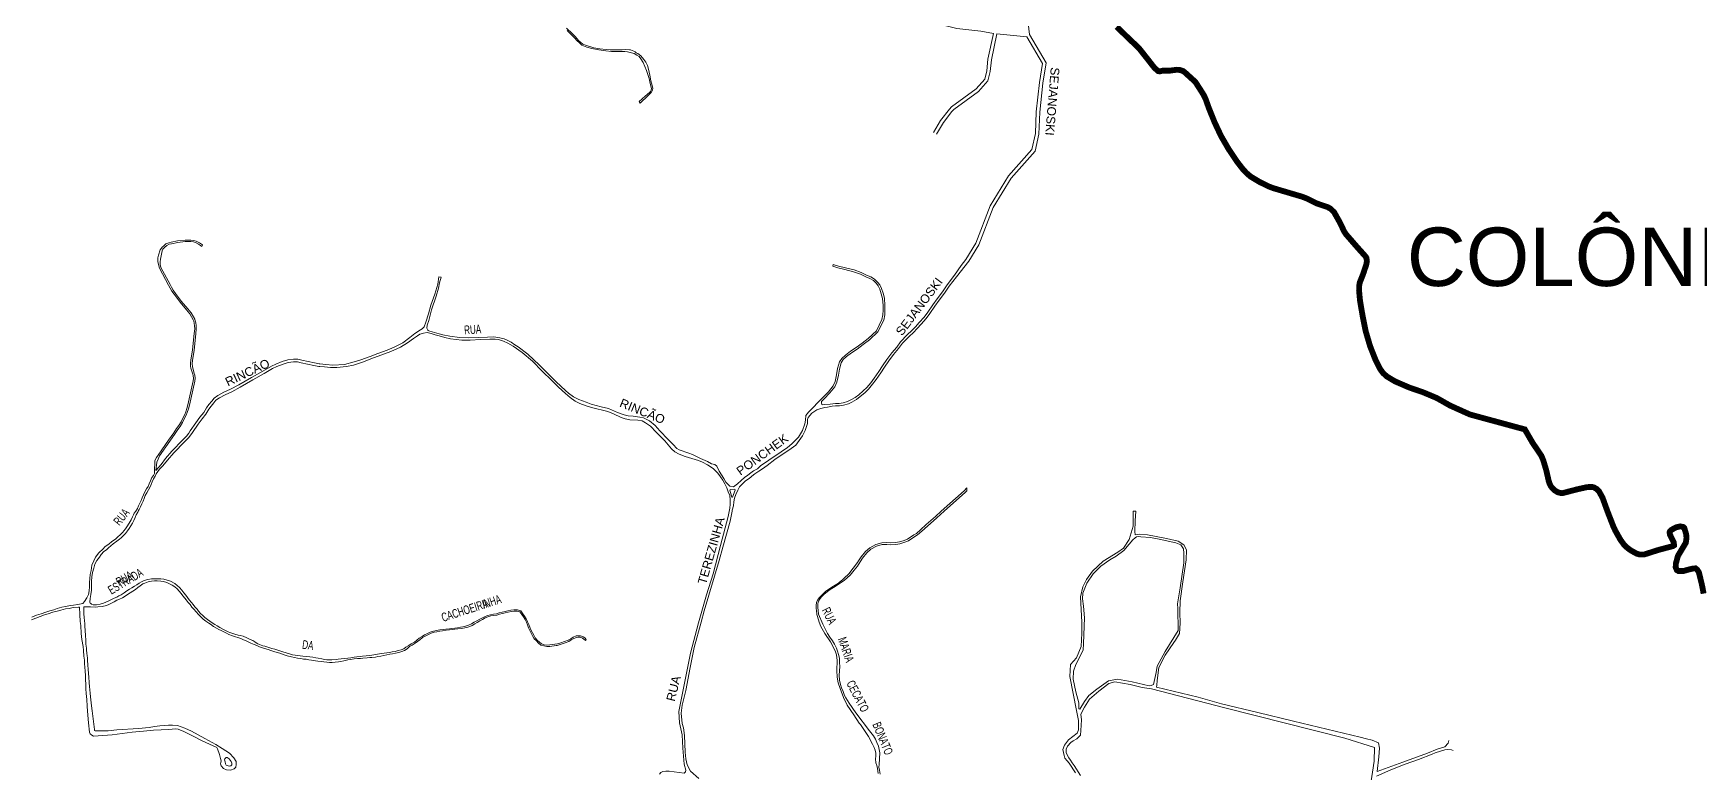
# Model space of a CAD drawing. Header units: millimetres. Extents: x 617885 to 663705, y 7172943 to 7234736.
# Drawn here: x 651403 to 654254, y 7185353 to 7186617 of the extents above; entities that cross this region are included whole.
import ezdxf

# ---------------------------------------------------------------- set-up
doc = ezdxf.new("R2010")
doc.units = ezdxf.units.MM
doc.layers.add('BAIRROS', color=12, linetype='Continuous')
doc.layers.add('TOP_VIAS 10.000', color=7, linetype='Continuous', lineweight=9)
doc.layers.add('VIAS', color=7, linetype='Continuous', lineweight=5)
doc.styles.add('LDUP', font='LDUP.SHX')
doc.styles.get("Standard").update_dxf_attribs({"font": 'arial.ttf'})

msp = doc.modelspace()

# ---------------------------------------------------------------- linework, layer by layer
at = {"layer": 'BAIRROS', "lineweight": 40, "ltscale": 0.3, "const_width": 10}
for points in [[(654260.3, 7185659.2), (654258.3, 7185670.2), (654256.5, 7185678.4), (654252.2, 7185695.8), (654249, 7185700.5), (654246.5, 7185702.3), (654242.8, 7185702.1), (654237, 7185700.9), (654225.5, 7185697.7), (654217, 7185697.9), (654214.7, 7185699.2), (654212.6, 7185704), (654212.9, 7185710.6), (654216.4, 7185723.6), (654229.9, 7185746.1), (654231.1, 7185754.4), (654230.6, 7185760.4), (654227.4, 7185771.2), (654225.8, 7185773), (654220.4, 7185774.1), (654213.5, 7185772.6), (654205.3, 7185768.2), (654202.7, 7185765.5), (654202.1, 7185764), (654202.7, 7185760.3), (654209.3, 7185746.7), (654209.8, 7185741.7), (654207.9, 7185740.4), (654183.3, 7185733.9), (654158.9, 7185726.1), (654151, 7185726), (654145.6, 7185727.6), (654135, 7185733.5), (654128, 7185739), (654124.1, 7185742.9), (654117.8, 7185751.7), (654109.2, 7185767), (654105.6, 7185774.9), (654096.1, 7185799.3), (654087.4, 7185823.3), (654081.5, 7185833.9), (654077.4, 7185838.1), (654072.5, 7185840.9), (654069.8, 7185841.5), (654061.3, 7185841.3), (654044, 7185837.5), (654019.1, 7185831), (654016.3, 7185831.1), (654010.6, 7185832.6), (654005.3, 7185835.9), (653999.5, 7185842.1), (653997.5, 7185845.7), (653995.5, 7185851.2), (653993, 7185862.2), (653991.1, 7185870.4), (653986.1, 7185887), (653982.8, 7185895), (653967.8, 7185917.1), (653954.5, 7185940), (653860.6, 7185965.5), (653826.6, 7185980.8), (653803.8, 7185993.7), (653780.7, 7186003.4), (653756.6, 7186011.7), (653732.4, 7186022.2), (653717.9, 7186030.9), (653711.7, 7186036.8), (653706.6, 7186043.9), (653699, 7186059.1), (653689.7, 7186082.7), (653682.2, 7186108.3), (653677.1, 7186133.8), (653672.6, 7186160), (653671, 7186177.2), (653671.2, 7186185.8), (653672.2, 7186191.3), (653676.4, 7186201.8), (653679.3, 7186209.7), (653680.5, 7186213.6), (653683.3, 7186221.7), (653684.4, 7186227.8), (653683.6, 7186233.2), (653682.2, 7186235.6), (653665.5, 7186254.3), (653649, 7186273.3), (653645.7, 7186278), (653640.8, 7186288.3), (653636.9, 7186296.1), (653628.3, 7186311.4), (653622.1, 7186317.5), (653617, 7186320.3), (653606.3, 7186323.8), (653598.3, 7186326.6), (653592.9, 7186329.2), (653582.2, 7186334.6), (653573.9, 7186337.9), (653549.5, 7186345.1), (653524.2, 7186352.6), (653516.2, 7186355.6), (653500.8, 7186363.2), (653485.5, 7186372.4), (653478.7, 7186378.2), (653472.8, 7186384.3), (653462.5, 7186397.6), (653447.9, 7186419.3), (653434.8, 7186441.9), (653423.8, 7186465.3), (653414.1, 7186489.3), (653412.2, 7186494.6), (653408.4, 7186505.3), (653404.7, 7186512.8), (653391, 7186534.2), (653372.3, 7186551.2), (653370, 7186552.8), (653364.6, 7186554.7), (653358.7, 7186555.1), (653346.7, 7186553.5), (653335.7, 7186553.7), (653330, 7186552.3), (653327.4, 7186552.7), (653320.9, 7186558.4), (653310.6, 7186571.6), (653294.1, 7186592.4), (653275.7, 7186609.8), (653256.3, 7186628.8)], [(653256.3, 7186628.8), (653275.7, 7186609.8), (653294.1, 7186592.4), (653310.6, 7186571.6), (653320.9, 7186558.4), (653327.4, 7186552.7), (653330, 7186552.3), (653335.7, 7186553.7), (653346.7, 7186553.5), (653358.7, 7186555.1), (653364.6, 7186554.7), (653370, 7186552.8), (653372.3, 7186551.2), (653391, 7186534.2), (653404.7, 7186512.8), (653408.4, 7186505.3), (653412.2, 7186494.6), (653414.1, 7186489.3), (653423.8, 7186465.3), (653434.8, 7186441.9), (653447.9, 7186419.3), (653462.5, 7186397.6), (653472.8, 7186384.3), (653478.7, 7186378.2), (653485.5, 7186372.4), (653500.8, 7186363.2), (653516.2, 7186355.6), (653524.2, 7186352.6), (653549.5, 7186345.1), (653573.9, 7186337.9), (653582.2, 7186334.6), (653592.9, 7186329.2), (653598.3, 7186326.6), (653606.3, 7186323.8), (653617, 7186320.3), (653622.1, 7186317.5), (653628.3, 7186311.4), (653636.9, 7186296.1), (653640.8, 7186288.3), (653645.7, 7186278), (653649, 7186273.3), (653665.5, 7186254.3), (653682.2, 7186235.6), (653683.6, 7186233.2), (653684.4, 7186227.8), (653683.3, 7186221.7), (653680.5, 7186213.6), (653679.3, 7186209.7), (653676.4, 7186201.8), (653672.2, 7186191.3), (653671.2, 7186185.8), (653671, 7186177.2), (653672.6, 7186160), (653677.1, 7186133.8), (653682.2, 7186108.3), (653689.7, 7186082.7), (653699, 7186059.1), (653706.6, 7186043.9), (653711.7, 7186036.8), (653717.9, 7186030.9), (653732.4, 7186022.2), (653756.6, 7186011.7), (653780.7, 7186003.4), (653803.8, 7185993.7), (653826.6, 7185980.8), (653860.6, 7185965.5), (653954.5, 7185940), (653967.8, 7185917.1), (653982.8, 7185895), (653986.1, 7185887), (653991.1, 7185870.4), (653993, 7185862.2), (653995.5, 7185851.2), (653997.5, 7185845.7), (653999.5, 7185842.1), (654005.3, 7185835.9), (654010.6, 7185832.6), (654016.3, 7185831.1), (654019.1, 7185831), (654044, 7185837.5), (654061.3, 7185841.3), (654069.8, 7185841.5), (654072.5, 7185840.9), (654077.4, 7185838.1), (654081.5, 7185833.9), (654087.4, 7185823.3), (654096.1, 7185799.3), (654105.6, 7185774.9), (654109.2, 7185767), (654117.8, 7185751.7), (654124.1, 7185742.9), (654128, 7185739), (654135, 7185733.5), (654145.6, 7185727.6), (654151, 7185726), (654158.9, 7185726.1), (654183.3, 7185733.9), (654207.9, 7185740.4), (654209.8, 7185741.7), (654209.3, 7185746.7), (654202.7, 7185760.3), (654202.1, 7185764), (654202.7, 7185765.5), (654205.3, 7185768.2), (654213.5, 7185772.6), (654220.4, 7185774.1), (654225.8, 7185773), (654227.4, 7185771.2), (654230.6, 7185760.4), (654231.1, 7185754.4), (654229.9, 7185746.1), (654216.4, 7185723.6), (654212.9, 7185710.6), (654212.6, 7185704), (654214.7, 7185699.2), (654217, 7185697.9), (654225.5, 7185697.7), (654237, 7185700.9), (654242.8, 7185702.1), (654246.5, 7185702.3), (654249, 7185700.5), (654252.2, 7185695.8), (654256.5, 7185678.4), (654258.3, 7185670.2), (654260.3, 7185659.2)]]:
    msp.add_lwpolyline(points, dxfattribs=at)
at = {"layer": 'VIAS', "color": 253}
for points in [[(653003.3, 7186227.6), (653020.6, 7186255.6), (653045.3, 7186319.8), (653075.8, 7186369.8), (653116.9, 7186415.8), (653123.3, 7186445.2), (653124.7, 7186482.4), (653130.1, 7186532.3), (653135.7, 7186567), (653107.2, 7186615.3), (653100.1, 7186673.2), (653101.1, 7186702.6), (653091, 7186748.5), (653118.6, 7186750.9), (653173, 7186765.4), (653193.7, 7186776), (653219.1, 7186809.9), (653229.8, 7186820.6), (653263.7, 7186834), (653338.6, 7186846.6), (653437.3, 7186875.8), (653466.8, 7186900.7)], [(653051.5, 7186616.3), (653042.1, 7186572.1), (653040, 7186552), (653036.2, 7186536.1), (653020.2, 7186517.8), (652977.9, 7186486.9), (652974.6, 7186483.6), (652959.9, 7186465.1), (652948, 7186444.8)], [(653036.2, 7186573), (653045.6, 7186617.1), (653024.1, 7186620.9), (652983, 7186625.5), (652950.2, 7186633.5)], [(653034, 7186553), (653036.2, 7186573), (653045.6, 7186617.1)], [(653102.5, 7186611.5), (653051.5, 7186616.3), (653042.1, 7186572.1)], [(652998.1, 7186230.6), (653015.2, 7186258.3), (653039.9, 7186322.4), (653071, 7186373.4), (653111.4, 7186418.6), (653117.3, 7186446), (653118.7, 7186482.9), (653124.2, 7186533.1), (653129.5, 7186565.8), (653102.5, 7186611.5)], [(652942.8, 7186447.9), (652954.9, 7186468.5), (652970.1, 7186487.6), (652974, 7186491.5), (653016.1, 7186522.3), (653030.7, 7186539), (653034, 7186553)], [(651496.6, 7185536.9), (651495.8, 7185545.2), (651495.6, 7185549.3), (651495, 7185552.5), (651494.4, 7185557.2), (651494.3, 7185562.2), (651494, 7185565.8), (651493.6, 7185569.5), (651493.1, 7185572.8), (651493.1, 7185580), (651492.5, 7185587.2), (651491.9, 7185596.6), (651491.2, 7185602.7), (651491.2, 7185607.6), (651490.7, 7185613.3), (651490.1, 7185617.9), (651489.3, 7185625.1), (651489.3, 7185636.5), (651491, 7185636.6), (651501.1, 7185636.4), (651508.8, 7185636), (651513.5, 7185636.3), (651520.7, 7185637), (651528.1, 7185638.6), (651532.3, 7185640.8), (651536.8, 7185643), (651541.4, 7185645.3), (651545.9, 7185647.7), (651550.6, 7185649.9), (651555.6, 7185652), (651560.1, 7185654.8), (651564.2, 7185657.9), (651568.9, 7185660.5), (651573.1, 7185663.6), (651577.6, 7185666.4), (651581.6, 7185669.5), (651585.6, 7185672.7), (651590.6, 7185675.8), (651594.1, 7185677.2), (651599.5, 7185679.4), (651605, 7185680.7), (651610.1, 7185681.1), (651615.1, 7185681.2), (651621.4, 7185680.4), (651625.9, 7185679.6), (651631.3, 7185678.3), (651636.1, 7185675.8), (651640.7, 7185673.4), (651645.3, 7185670.6), (651649.3, 7185667.4), (651652.4, 7185663.3), (651655.8, 7185659.4), (651659.1, 7185655.4), (651662, 7185651.3), (651664.8, 7185648.3), (651668.2, 7185644), (651671.3, 7185640.3), (651674.4, 7185636.2), (651677.4, 7185632.7), (651681.6, 7185628), (651685.6, 7185623.4), (651690.1, 7185618.9), (651693.6, 7185615.7), (651698.1, 7185612.2), (651703.6, 7185608.5), (651706.2, 7185606.8), (651711.3, 7185603.1), (651716.4, 7185600), (651720.4, 7185597.9), (651724.4, 7185595.9), (651729, 7185593.7), (651733.3, 7185591.4), (651737.7, 7185589.4), (651743.6, 7185587.1), (651749, 7185585.3), (651752.7, 7185584.1), (651757.8, 7185582.1), (651762.7, 7185580.3), (651766.1, 7185578.8), (651770.8, 7185576.8), (651775.3, 7185574.6), (651781, 7185572.1), (651785.3, 7185570.4), (651789.8, 7185568.3), (651795, 7185566.2), (651798.8, 7185565.1), (651804.7, 7185563.4), (651809.5, 7185561.8), (651814.7, 7185560.4), (651820.5, 7185558.5), (651824.7, 7185557.2), (651829.2, 7185555.8), (651834.1, 7185554.1), (651837.6, 7185553), (651844.9, 7185551.2), (651849.6, 7185549.9), (651854.9, 7185548.8), (651860.5, 7185548.3), (651865, 7185547.3), (651869.8, 7185546.9), (651874.6, 7185545.9), (651878.8, 7185545.5), (651885.9, 7185544.3), (651890, 7185543.6), (651896.1, 7185543.1), (651900.2, 7185542.5), (651905.1, 7185541.7), (651909.5, 7185541.1), (651914.5, 7185541.5), (651919.3, 7185541.7), (651925.3, 7185542.6), (651929.2, 7185543), (651934.5, 7185544.4), (651941.3, 7185546), (651945.6, 7185546.5), (651951.9, 7185547.5), (651957.7, 7185548.1), (651963, 7185548.4), (651966.9, 7185548.9), (651974, 7185549.3), (651978.9, 7185549.7), (651982.3, 7185550.1), (651988.3, 7185550.7), (651992.4, 7185551.3), (651997.5, 7185552.3), (652002.7, 7185553.2), (652007.7, 7185554.4), (652012.7, 7185555.5), (652017.7, 7185556.3), (652022.7, 7185557.2), (652028.1, 7185558.6), (652033.5, 7185560.2), (652038.3, 7185562), (652042.4, 7185564.8), (652046.8, 7185568.4), (652051.3, 7185571.2), (652056.3, 7185574.4), (652060.3, 7185577.4), (652064.2, 7185580.3), (652068.9, 7185583.8), (652073.2, 7185586.3), (652077.8, 7185588.8), (652083.4, 7185591.5), (652088.7, 7185593.1), (652093.1, 7185594), (652098.4, 7185595), (652103.1, 7185595.7), (652109.3, 7185596.4), (652115, 7185597.2), (652119.4, 7185597.8), (652123.9, 7185598.4), (652129.5, 7185598.9), (652136.4, 7185599.6), (652141.4, 7185600.7), (652144.8, 7185601.2), (652149.8, 7185603.1), (652153.8, 7185604.6), (652158.3, 7185607.3), (652162.6, 7185610), (652167, 7185612.7), (652171.6, 7185615.1), (652176, 7185617.6), (652180.7, 7185619.5), (652185.7, 7185620.9), (652190.7, 7185621.9), (652195.9, 7185622.3), (652200.8, 7185623.9), (652205.6, 7185625.2), (652210.5, 7185626.3), (652215.4, 7185627.5), (652220.3, 7185628.7), (652225.5, 7185629.4), (652230.7, 7185629.4), (652235.5, 7185627.7), (652238.7, 7185623.5), (652241.5, 7185619.3), (652244.3, 7185615), (652246.6, 7185610.2), (652248.7, 7185605.5), (652250.4, 7185600.8), (652252.4, 7185596.1), (652254.8, 7185591.3), (652257.1, 7185586.8), (652260, 7185581.9), (652263.6, 7185578.1), (652267.4, 7185574.3), (652271.4, 7185571.1), (652276.3, 7185569.6), (652281.4, 7185568.8), (652286.7, 7185568.9), (652297.6, 7185570.3), (652299, 7185570.5), (652306.1, 7185572.4), (652312.8, 7185574.9), (652318.9, 7185577.5), (652323.4, 7185579.9), (652327.7, 7185582.5), (652332.1, 7185584.3), (652335.3, 7185584.8), (652338.8, 7185584.4), (652342.4, 7185582.9), (652345.1, 7185581.4), (652347.7, 7185578.7), (652349, 7185580.8), (652346.5, 7185583.3), (652343.5, 7185585), (652339.4, 7185586.7), (652335.3, 7185587.2), (652331.5, 7185586.7), (652326.6, 7185584.7), (652322.3, 7185582), (652317.9, 7185579.7), (652311.9, 7185577.2), (652305.3, 7185574.7), (652300, 7185573.3), (652286.6, 7185571.3), (652281.6, 7185571), (652276.8, 7185571.8), (652272.4, 7185573.1), (652268.9, 7185575.9), (652265.2, 7185579.6), (652261.8, 7185583.3), (652259.1, 7185587.8), (652256.8, 7185592.3), (652254.4, 7185597), (652252.4, 7185601.6), (652250.8, 7185606.4), (652248.6, 7185611.1), (652246.3, 7185616.1), (652243.3, 7185620.6), (652240.5, 7185624.8), (652236.9, 7185629.6), (652231.1, 7185631.6), (652225.3, 7185631.6), (652219.9, 7185630.9), (652214.9, 7185629.7), (652210, 7185628.5), (652205.1, 7185627.4), (652200.1, 7185626), (652195.4, 7185624.6), (652190.3, 7185624.1), (652185.1, 7185623), (652179.9, 7185621.6), (652175, 7185619.6), (652170.5, 7185617.1), (652165.9, 7185614.7), (652162, 7185612.6), (652157.5, 7185610.1), (652152.7, 7185607.4), (652147.3, 7185604.9), (652142.4, 7185603.2), (652137.9, 7185602.2), (652133.7, 7185601.5), (652128.6, 7185600.7), (652124.1, 7185600.1), (652119, 7185599.5), (652115, 7185599.1), (652108.5, 7185598.3), (652104.2, 7185597.9), (652098.7, 7185597.2), (652093, 7185596.3), (652087.7, 7185594.8), (652081.7, 7185593), (652077.4, 7185591), (652072.3, 7185588.6), (652068, 7185585.6), (652063, 7185582.7), (652059.1, 7185579.4), (652055, 7185576.3), (652049.4, 7185573.1), (652045.6, 7185570.6), (652040.6, 7185567.4), (652036.8, 7185564.8), (652032.5, 7185563.2), (652027.3, 7185561.7), (652022, 7185560.3), (652017.1, 7185559.4), (652012.1, 7185558.6), (652007.8, 7185557.9), (652003.4, 7185557.2), (651995.5, 7185555.9), (651988.7, 7185555), (651985.6, 7185554.6), (651982, 7185554.1), (651977.7, 7185553.3), (651972.6, 7185552.7), (651966.1, 7185551.9), (651962.1, 7185551.5), (651956.7, 7185550.8), (651951.7, 7185550.3), (651946.3, 7185549.5), (651941, 7185548.9), (651934.9, 7185548), (651929.8, 7185547.6), (651924.7, 7185547.2), (651920.9, 7185546.6), (651913.8, 7185545.9), (651909.7, 7185545.7), (651905.4, 7185545.6), (651901.3, 7185546.2), (651896.4, 7185547.4), (651890.6, 7185548.7), (651886.6, 7185549.3), (651881.1, 7185550.5), (651876.1, 7185551.1), (651870.3, 7185551.7), (651864.4, 7185552.3), (651859.7, 7185552.6), (651854.5, 7185553.5), (651851.1, 7185553.8), (651846.2, 7185554.7), (651841.5, 7185556), (651835.9, 7185557.6), (651829.8, 7185559.8), (651825, 7185561.3), (651821.1, 7185562.3), (651816.2, 7185563.9), (651811.2, 7185565.4), (651805.7, 7185567.2), (651799.4, 7185569), (651795.7, 7185570.1), (651787.4, 7185573.1), (651784.2, 7185574.8), (651782.3, 7185576.4), (651778.4, 7185578.7), (651774, 7185580.8), (651768.6, 7185583.5), (651762.2, 7185586.2), (651756.8, 7185587.6), (651753.6, 7185588.1), (651747.9, 7185589.6), (651744.5, 7185591), (651739.5, 7185592.6), (651736.4, 7185593.9), (651732.7, 7185595.7), (651727.3, 7185598.5), (651722.3, 7185601), (651717.5, 7185603.9), (651713.7, 7185606.2), (651709, 7185609), (651705.2, 7185611.8), (651701, 7185615), (651696.7, 7185618.1), (651692.8, 7185621.5), (651689.3, 7185625.4), (651685.8, 7185628.9), (651683.1, 7185632.3), (651679.4, 7185636.7), (651676.5, 7185640.4), (651673.6, 7185643.8), (651669.9, 7185648.6), (651666.9, 7185652.4), (651663.9, 7185656.5), (651660.3, 7185660.7), (651657.1, 7185664.8), (651652.9, 7185669.4), (651648.9, 7185672.9), (651645.3, 7185676.2), (651637.7, 7185680.3), (651631.9, 7185682.2), (651626.2, 7185683.8), (651621.3, 7185684.3), (651615.8, 7185684.6), (651610.8, 7185684.4), (651605.4, 7185684.2), (651598.8, 7185683.1), (651592.8, 7185681.6), (651588.1, 7185679.3), (651584.2, 7185677.1), (651580, 7185674.2), (651576, 7185671.7), (651571.5, 7185668.9), (651567.9, 7185666.7), (651563.1, 7185663.8), (651558.4, 7185660.5), (651553.5, 7185657.1), (651549.6, 7185655.2), (651545.8, 7185653.2), (651541.2, 7185651.3), (651536.8, 7185648.8), (651532.3, 7185646.6), (651523.4, 7185642.8), (651517.6, 7185640.9), (651511, 7185640.1), (651505.5, 7185640.1), (651502.7, 7185641.1), (651501.5, 7185642.1), (651500.3, 7185642.9), (651499.7, 7185644.6), (651500.6, 7185650.6), (651501.7, 7185657.8), (651502.4, 7185665.2), (651502.6, 7185672.6), (651502.6, 7185679.9), (651503.1, 7185688), (651504.2, 7185695), (651506.6, 7185702.6), (651508.6, 7185709.6), (651511.6, 7185716), (651516.1, 7185721.7), (651519.1, 7185726.3), (651523.5, 7185731.1), (651528, 7185734.3), (651531.6, 7185737.7), (651535.8, 7185741), (651539.7, 7185744), (651546.1, 7185749), (651550.4, 7185752.1), (651553.4, 7185754.8), (651557.4, 7185758.4), (651560.8, 7185762.2), (651564.2, 7185766.4), (651567.3, 7185770.4), (651569.9, 7185775), (651572.5, 7185779.8), (651575, 7185784.2), (651577.2, 7185789.1), (651579.2, 7185793.9), (651581.6, 7185798.3), (651582.6, 7185800), (651584.2, 7185803), (651586.3, 7185807.8), (651588.5, 7185812.7), (651590.8, 7185817.2), (651592.6, 7185821.9), (651594.6, 7185826.8), (651597.1, 7185831.6), (651599.9, 7185836.4), (651602.4, 7185840.8), (651604.7, 7185845.6), (651606.5, 7185850.4), (651608.8, 7185855.2), (651611.4, 7185860), (651613.4, 7185863.8), (651619.2, 7185871.7), (651624.5, 7185877.6), (651632.6, 7185887.3), (651643.4, 7185899.7), (651661.9, 7185918.6), (651668.6, 7185925.5), (651672.7, 7185930.8), (651675.4, 7185934.8), (651684.9, 7185948.7), (651691.7, 7185957.9), (651698.3, 7185966.1), (651703.3, 7185974.6), (651707.3, 7185979.9), (651711.9, 7185985.4), (651715.4, 7185989.9), (651721.4, 7185994), (651731.1, 7185999.2), (651742.4, 7186004.5), (651756.8, 7186012.4), (651778.4, 7186024.6), (651798.2, 7186035.7), (651812.5, 7186044.2), (651819.8, 7186047.5), (651830.4, 7186051.8), (651839.2, 7186054.3), (651848.3, 7186055.5), (651855.2, 7186055.3), (651861.4, 7186054), (651883.1, 7186049.3), (651891.3, 7186047.7), (651893.3, 7186047.6), (651901, 7186046.8), (651911.7, 7186045.9), (651922.2, 7186045.9), (651939, 7186047.3), (651950.7, 7186049.8), (651967.8, 7186055.8), (651980.4, 7186060.5), (651997.6, 7186067), (652014.8, 7186073.1), (652031.2, 7186080.6), (652042.9, 7186088), (652053.4, 7186095.5), (652060.2, 7186100.2), (652064.4, 7186102.8), (652070.8, 7186104.8), (652077, 7186105.8), (652083.7, 7186104.2), (652090.6, 7186101.8), (652097.1, 7186100), (652106.8, 7186097.2), (652117, 7186094.8), (652136.2, 7186092.5), (652150.2, 7186092.4), (652168.1, 7186093.6), (652183.9, 7186094.3), (652193, 7186094.3), (652198.9, 7186093.5), (652207.6, 7186090.7), (652214.9, 7186087.4), (652224, 7186082.1), (652239.2, 7186071.5), (652256.9, 7186056.5), (652273.7, 7186039.4), (652290.2, 7186023.4), (652301.2, 7186012.5), (652313.6, 7186001.4), (652321.5, 7185994.5), (652330.2, 7185988.1), (652338.1, 7185984.4), (652349, 7185980.5), (652354.3, 7185978.7), (652358.1, 7185977.2), (652385.6, 7185970.5), (652395.8, 7185966.4), (652408.4, 7185960.4), (652415.3, 7185957.9), (652423.4, 7185956.5), (652437.3, 7185955.6), (652444.6, 7185954.5), (652450.1, 7185951.3), (652458.8, 7185945.4), (652468.8, 7185935), (652483.4, 7185920.3), (652494.9, 7185906.6), (652500.5, 7185901.4), (652507.8, 7185897.5), (652517.9, 7185893.4), (652529.7, 7185890.2), (652540.7, 7185887), (652547.9, 7185883.9), (652556.3, 7185879.6), (652565.8, 7185873), (652568.8, 7185870.2), (652574.1, 7185865), (652578.5, 7185859), (652582.5, 7185853.1), (652586.2, 7185847.1), (652589.5, 7185840.1), (652591.9, 7185833.4), (652594.4, 7185826.8), (652595.2, 7185819.5), (652595.2, 7185812.2), (652594.6, 7185805), (652591.7, 7185791.2), (652578.8, 7185741.3), (652566.1, 7185693.2), (652554.7, 7185656.9), (652540.7, 7185609.2), (652527.5, 7185557.4), (652515.2, 7185497.5), (652510.6, 7185474.6), (652507.4, 7185457.5), (652508.5, 7185437.9), (652510.5, 7185427.7), (652513.2, 7185417.7), (652514, 7185394.7), (652516.5, 7185367.5), (652519.4, 7185357.4), (652519, 7185354.1), (652516.6, 7185351.9), (652490.7, 7185355.3), (652485, 7185355.4), (652479.8, 7185355.1), (652476.4, 7185353.1), (652474.5, 7185350.4)], [(651400, 7185614.2), (651414.9, 7185619.9)], [(651414.9, 7185619.9), (651422.3, 7185623), (651428.6, 7185624.6), (651436.7, 7185627.2)], [(651436.7, 7185627.2), (651443.8, 7185629.3)], [(651443.8, 7185629.3), (651450.1, 7185630.7), (651458.3, 7185632.9)], [(651458.3, 7185632.9), (651464.3, 7185633.8), (651471.2, 7185635.2), (651480.1, 7185635.8)], [(651480.1, 7185635.8), (651482.3, 7185636), (651482.7, 7185623.2)], [(651482.7, 7185623.2), (651483.4, 7185611.7), (651484.2, 7185604.5)], [(651484.2, 7185604.5), (651485.2, 7185590.7), (651486.3, 7185580.8), (651488.3, 7185568.7)], [(651488.3, 7185568.7), (651489, 7185562), (651489.7, 7185552.3), (651490.4, 7185545.5), (651490.8, 7185538.7)], [(651490.8, 7185538.7), (651491.3, 7185534.1)], [(651491.3, 7185534.1), (651491.6, 7185526.2)], [(651497, 7185529.8), (651496.6, 7185536.9)], [(651491.6, 7185526.2), (651492.2, 7185519.4), (651492.6, 7185511.5), (651492.7, 7185504.5)], [(651492.7, 7185504.5), (651493.1, 7185496.2), (651493.4, 7185488.4)], [(651497.6, 7185522.7), (651497, 7185529.8)], [(651499.7, 7185495), (651499.3, 7185499.7), (651498.7, 7185506.9), (651498.1, 7185516.3), (651497.6, 7185522.7)], [(653689.9, 7185327.6), (653697, 7185372.5), (653697.1, 7185396.2), (653646.7, 7185412), (653441.1, 7185463.9), (653315.8, 7185496.5), (653300.1, 7185498.4), (653279.4, 7185503.6), (653253.4, 7185508.5), (653243, 7185505.4), (653225.9, 7185492.2), (653209.8, 7185478.5), (653201.4, 7185464.8), (653195, 7185453.2), (653196.4, 7185443), (653194.8, 7185424.9), (653194.4, 7185416.8), (653188.3, 7185411), (653181.7, 7185407.2)], [(651493.4, 7185488.4), (651494.4, 7185477.9)], [(651494.4, 7185477.9), (651495.1, 7185466.5)], [(651501.2, 7185477.3), (651500.2, 7185488.1), (651499.7, 7185495)], [(651502.4, 7185467.4), (651501.2, 7185477.3)], [(651495.1, 7185466.5), (651495.9, 7185458.3)], [(651495.9, 7185458.3), (651497.3, 7185438)], [(651503.5, 7185458.5), (651502.4, 7185467.4)], [(651508.7, 7185424.4), (651507.8, 7185425), (651507.8, 7185426.5), (651503.5, 7185458.5)], [(651497.3, 7185438), (651499.2, 7185422)], [(651499.2, 7185422), (651500.4, 7185419.4), (651502.9, 7185417.2)], [(651510.3, 7185424.2), (651508.7, 7185424.4)], [(651583, 7185428.6), (651545.9, 7185426.1), (651531.1, 7185424.6), (651510.3, 7185424.2)], [(651537.8, 7185417.6), (651572.1, 7185422), (651591.3, 7185424)], [(651610.2, 7185431.7), (651601.3, 7185430.1), (651583, 7185428.6)], [(651591.3, 7185424), (651608.6, 7185425.5)], [(651608.6, 7185425.5), (651634.7, 7185427), (651646.2, 7185427.9)], [(651619.4, 7185432.9), (651610.2, 7185431.7)], [(651634.2, 7185433.9), (651619.4, 7185432.9)], [(651641.3, 7185434.1), (651634.2, 7185433.9)], [(651649.6, 7185433.6), (651641.3, 7185434.1)], [(651646.2, 7185427.9), (651651, 7185427.3)], [(651662.1, 7185429.2), (651649.6, 7185433.6)], [(651651, 7185427.3), (651660.6, 7185423.4)], [(651660.6, 7185423.4), (651677.4, 7185414.5)], [(651715.4, 7185401), (651696.3, 7185411.6), (651673.9, 7185423.7), (651662.1, 7185429.2)], [(651502.9, 7185417.2), (651506.2, 7185415.4)], [(651506.2, 7185415.4), (651537.8, 7185417.6)], [(651677.4, 7185414.5), (651691.8, 7185407.4), (651717.2, 7185396), (651718.4, 7185393.5), (651721.8, 7185383.8), (651723.4, 7185376.9)], [(651726.1, 7185394.4), (651715.4, 7185401)], [(651738.7, 7185386.4), (651726.1, 7185394.4)], [(653181.7, 7185407.2), (653177.7, 7185404.6), (653172.3, 7185398.3), (653170.1, 7185393.2), (653169.7, 7185392), (653170.1, 7185387.4), (653172.2, 7185382.4), (653174.6, 7185378.5), (653177.1, 7185374.2), (653180.4, 7185370), (653183.6, 7185364.9), (653194.4, 7185347.9)], [(653700.8, 7185346.8), (653725.3, 7185357.6), (653750, 7185367.3), (653772.4, 7185375.3), (653795.9, 7185384.7), (653801.1, 7185386.6), (653817.4, 7185392.1), (653822, 7185392.3), (653828.9, 7185392), (653831.9, 7185390.7)], [(651723.4, 7185376.9), (651724.2, 7185373), (651723.7, 7185370.5)], [(651723.7, 7185370.5), (651723.4, 7185367.8), (651724.6, 7185364.6), (651728.7, 7185360)], [(651733.7, 7185358), (651740.5, 7185357.4), (651746.4, 7185359.5), (651749.3, 7185362.1)], [(651746.2, 7185378.1), (651738.7, 7185386.4)], [(651749.9, 7185372), (651746.2, 7185378.1)], [(651749.3, 7185362.1), (651750.2, 7185366.9)], [(651750.2, 7185366.9), (651749.9, 7185372)], [(651728.7, 7185360), (651733.7, 7185358)]]:
    msp.add_lwpolyline(points, dxfattribs=at)
at = {"layer": 'VIAS', "color": 253, "flags": 128}
for points in [[(652316.2, 7186622), (652321.3, 7186617.1), (652329.1, 7186609.7), (652333.4, 7186604.5), (652336.6, 7186601.5), (652341.4, 7186597.3), (652350, 7186593.9), (652358.4, 7186591.2), (652370.3, 7186588.9), (652382.5, 7186587.3), (652392.4, 7186586.4), (652398.3, 7186586.6), (652406.2, 7186586.6), (652414.8, 7186586.6), (652419.6, 7186585.9), (652431.1, 7186583.1), (652435.5, 7186580.2), (652439.5, 7186577.8), (652442.2, 7186573.8), (652446.5, 7186567.7), (652452, 7186554.1), (652456.4, 7186539.9), (652458.5, 7186531.7), (652460.8, 7186523), (652460.2, 7186520.4), (652459, 7186517.8), (652457.4, 7186516.1), (652449.6, 7186509.7), (652439.2, 7186500.7), (652441.2, 7186498), (652454.9, 7186510.8), (652460.2, 7186516.3), (652462.5, 7186520.4), (652462.8, 7186523.4), (652460.6, 7186532.3), (652459.5, 7186536.4), (652457.6, 7186545.7), (652455.3, 7186555.9), (652453.6, 7186562.5), (652450.7, 7186568), (652447.2, 7186572.8), (652442.2, 7186578.9), (652437.2, 7186582.9), (652435.5, 7186583.6), (652434.3, 7186584.1), (652432.9, 7186585.8), (652430.2, 7186586.8), (652427.6, 7186587.9), (652424.8, 7186589), (652422.9, 7186589), (652416, 7186589.5), (652410.5, 7186589.4), (652402.4, 7186589.3), (652395.8, 7186589.2), (652390.1, 7186589.1), (652382.9, 7186589.6), (652372.3, 7186590.8), (652361.8, 7186592.8), (652349.5, 7186596.6), (652343, 7186599.1), (652339.1, 7186602.3), (652336.4, 7186604.5), (652329.8, 7186611.7), (652325, 7186617.3), (652315.4, 7186626.3)], [(652998.1, 7186230.6), (652990.4, 7186220.1), (652978.9, 7186203.6), (652966.1, 7186187.1), (652958.6, 7186175.4), (652949.5, 7186163.5), (652941.9, 7186152.9), (652933.2, 7186140.4), (652927.2, 7186132.2), (652918.7, 7186122.6), (652912, 7186115.6), (652905.7, 7186108.9), (652898.2, 7186102), (652886.8, 7186089.9), (652880, 7186080.9), (652871.6, 7186070.7), (652863.1, 7186059.7), (652855.5, 7186048.8), (652849.5, 7186039.2), (652841.5, 7186027.5), (652835.7, 7186019.8), (652828.7, 7186011.7), (652822.7, 7186005.7), (652815, 7185999.4), (652808.9, 7185994.7), (652801.5, 7185990.3), (652795.9, 7185987.6), (652788.3, 7185985.7), (652781.4, 7185984.5), (652775.4, 7185984.2), (652766, 7185983.1), (652756.8, 7185982.3), (652753.3, 7185982), (652752, 7185982.7), (652751.1, 7185985.5), (652751.6, 7185987.8), (652755.7, 7185992.1), (652765.7, 7186002.4), (652774.3, 7186012.8), (652777.7, 7186020.9), (652780.2, 7186032.8), (652782, 7186043.3), (652785.3, 7186054.1), (652788.7, 7186059.3), (652794.4, 7186064.7), (652802.8, 7186071), (652812.5, 7186077.2), (652822.8, 7186085), (652833.3, 7186093.2), (652848, 7186106.6), (652857.8, 7186127), (652859.5, 7186135.9), (652859.7, 7186144.1), (652860, 7186152.1), (652859, 7186164.5), (652856.6, 7186172.9), (652854.2, 7186180.8), (652851, 7186187), (652847.9, 7186191.5), (652842, 7186197), (652835.5, 7186200.8), (652828.4, 7186203.9), (652819.4, 7186208.3), (652807.2, 7186212.7), (652792.2, 7186216.5), (652780.3, 7186219.4), (652771.5, 7186222), (652770.6, 7186219), (652779.5, 7186216.3), (652791.4, 7186213.4), (652806.3, 7186209.7), (652818.2, 7186205.3), (652827.1, 7186201), (652834.1, 7186197.9), (652840.1, 7186194.4), (652845.5, 7186189.4), (652848.3, 7186185.4), (652851.2, 7186179.6), (652853.6, 7186172), (652855.8, 7186163.9), (652856.8, 7186152.1), (652856.6, 7186144.2), (652856.3, 7186136.2), (652854.8, 7186128), (652845.4, 7186108.5), (652831.2, 7186095.7), (652820.8, 7186087.6), (652810.6, 7186079.8), (652801, 7186073.6), (652792.4, 7186067.2), (652786.3, 7186061.3), (652782.4, 7186055.4), (652778.9, 7186044), (652777.1, 7186033.4), (652774.7, 7186021.9), (652771.5, 7186014.5), (652763.4, 7186004.5), (652753.5, 7185994.3), (652745.9, 7185986.5), (652736.3, 7185977.1), (652729.2, 7185969.6), (652724.6, 7185963.5), (652724.1, 7185955.9), (652722.7, 7185949.3), (652718.9, 7185937.9), (652712.1, 7185926.5), (652700.9, 7185915.3), (652693.4, 7185909), (652682.3, 7185901.9), (652661.4, 7185887.2), (652647.3, 7185877.5), (652641.7, 7185872.6), (652635.1, 7185868.9), (652630.6, 7185865.5), (652625.1, 7185861.7), (652619.7, 7185857.7), (652613.8, 7185852.7), (652607.8, 7185846.7), (652601, 7185841.5), (652594.8, 7185843), (652587.7, 7185850), (652584.1, 7185856), (652580.6, 7185862.2), (652576.6, 7185868.7), (652572.2, 7185876.9), (652568.8, 7185879.7), (652563.2, 7185881.2), (652556.1, 7185884.9), (652544.5, 7185890.5), (652530.5, 7185896.8), (652524.4, 7185899.4), (652507.8, 7185905.2), (652503.7, 7185907.2), (652497.4, 7185914.1), (652489.3, 7185922.8), (652474.6, 7185937.4), (652467, 7185946.7), (652457.1, 7185954.8), (652447, 7185959.7), (652440.8, 7185961), (652429.3, 7185962.4), (652420.6, 7185963.4), (652413.7, 7185965), (652402.6, 7185969), (652387.2, 7185975.7), (652374.7, 7185978.7), (652357.1, 7185983.1), (652348.7, 7185986.4), (652336, 7185991.3), (652326.9, 7185995.9), (652318.6, 7186002), (652313.2, 7186006.8), (652305.2, 7186013.7), (652297.4, 7186021.4), (652287.5, 7186031.8), (652269, 7186050), (652249.2, 7186068.6), (652232.7, 7186081), (652226.8, 7186084.9), (652220.5, 7186089.3), (652212.6, 7186093.3), (652208.3, 7186094.9), (652201.3, 7186096.4), (652190.8, 7186098.1), (652180.2, 7186098), (652164.6, 7186097.2), (652147.3, 7186096.8), (652132.2, 7186097.1), (652115.6, 7186099.5), (652103.8, 7186101.5), (652097.4, 7186103.3), (652093.2, 7186104.4), (652081.1, 7186107.9), (652079.8, 7186108.7), (652078.8, 7186109.2), (652077.9, 7186109.8), (652076.5, 7186112.9), (652076.9, 7186118.2), (652079.4, 7186126.4), (652084.5, 7186144.5), (652092.2, 7186167.7), (652096, 7186181.3), (652098, 7186190.5), (652100.7, 7186200.4), (652096.6, 7186200.9), (652095.1, 7186188.5), (652089.9, 7186171.4), (652083.2, 7186152.5), (652079.3, 7186137.5), (652074.8, 7186123.4), (652071.8, 7186115.6), (652068.3, 7186112.2), (652065.6, 7186110.5), (652055.9, 7186104.2), (652047.2, 7186097.1), (652035.4, 7186088.3), (652020.2, 7186080.5), (652008.3, 7186075.5), (651992.5, 7186069.9), (651979.2, 7186064.6), (651963.5, 7186059.2), (651952.2, 7186055.4), (651935.6, 7186051), (651915.7, 7186049.8), (651903.6, 7186050.9), (651893.1, 7186052.2), (651892, 7186052.4), (651884, 7186053.9), (651862.3, 7186058.6), (651855.7, 7186060), (651848, 7186060.1), (651838.3, 7186058.8), (651828.9, 7186056.2), (651817.9, 7186051.8), (651810.4, 7186048.3), (651795.9, 7186039.7), (651776.1, 7186028.6), (651754.6, 7186016.4), (651740.3, 7186008.7), (651729, 7186003.4), (651719, 7185997.9), (651712.2, 7185993.3), (651708.3, 7185988.4), (651703.6, 7185982.8), (651699.5, 7185977.1), (651694.5, 7185968.8), (651688, 7185960.8), (651681.1, 7185951.4), (651671.5, 7185937.4), (651668.9, 7185933.5), (651665.1, 7185928.6), (651658.6, 7185921.9), (651639.9, 7185902.8), (651629, 7185890.2), (651621.7, 7185879.9), (651612.9, 7185869.6), (651614.6, 7185883.7), (651616.9, 7185888.9), (651619, 7185894.6), (651636.6, 7185920.1), (651645.7, 7185932.9), (651650.5, 7185939.9), (651654.1, 7185945.2), (651658.2, 7185951.7), (651661.4, 7185958.1), (651664.8, 7185964.3), (651666.5, 7185969), (651668.4, 7185974.9), (651670.1, 7185981.2), (651679.4, 7186022.4), (651679.8, 7186027.4), (651679.1, 7186032.9), (651678.3, 7186035.4), (651676.3, 7186043.3), (651675.2, 7186047), (651675, 7186052.9), (651675.4, 7186058), (651678.3, 7186075.7), (651681.1, 7186103.7), (651681.9, 7186112.1), (651681.7, 7186117.6), (651681.1, 7186122), (651680.2, 7186125.9), (651679.2, 7186128.5), (651672.9, 7186139.1), (651667.4, 7186146.1), (651656.2, 7186159.4), (651646.2, 7186172.7), (651642.5, 7186178.1), (651639.5, 7186183), (651637, 7186187.8), (651621.2, 7186217), (651620.1, 7186222), (651620.1, 7186226.7), (651620.4, 7186231.1), (651623.7, 7186245.2), (651624.8, 7186248.2), (651627.8, 7186251.6), (651631.2, 7186254.8), (651635.5, 7186256.6), (651639.4, 7186257.3), (651650.1, 7186259.8), (651663.1, 7186261.1), (651669.1, 7186261.1), (651672.5, 7186261.1), (651676.9, 7186260.6), (651680.7, 7186259.4), (651685.8, 7186256.7), (651689.2, 7186254.3), (651691.2, 7186252.9), (651692.5, 7186255.4), (651690.8, 7186256.6), (651687.2, 7186259), (651681.8, 7186261.9), (651677.5, 7186263.3), (651672.7, 7186263.9), (651662.9, 7186263.8), (651649.6, 7186262.6), (651638.9, 7186260), (651634.7, 7186259.3), (651629.6, 7186257.1), (651625.9, 7186253.6), (651624.1, 7186252.2), (651620, 7186247.2), (651617.5, 7186238.1), (651616.3, 7186233.7), (651616.2, 7186227.1), (651617.2, 7186222.1), (651618.9, 7186215.8), (651634.6, 7186186.6), (651637.1, 7186181.7), (651640.3, 7186176.7), (651644, 7186171.2), (651654.2, 7186157.7), (651665.3, 7186144.4), (651670.7, 7186137.6), (651676.8, 7186127.4), (651677.7, 7186125.1), (651678.5, 7186121.5), (651679, 7186117.4), (651679.2, 7186112.2), (651678.5, 7186104), (651675.6, 7186076.1), (651672.8, 7186058.5), (651672, 7186053.3), (651672, 7186048.4), (651672.5, 7186044.8), (651675.8, 7186034.6), (651676.5, 7186032.4), (651677.2, 7186027.3), (651676.8, 7186022.8), (651667.5, 7185981.8), (651665.9, 7185975.7), (651664, 7185969.8), (651662.4, 7185965.4), (651659.1, 7185959.4), (651655.9, 7185953), (651651.9, 7185946.6), (651648.3, 7185941.3), (651643.5, 7185934.4), (651634.4, 7185921.6), (651616.9, 7185896.1), (651614.8, 7185893.5), (651613.7, 7185892.2), (651610.9, 7185887), (651610.4, 7185867.5), (651610.2, 7185864.5), (651608.4, 7185861.3), (651606.1, 7185857.5), (651603.4, 7185851.8), (651601.5, 7185847), (651599.3, 7185842.4), (651596.9, 7185838.2), (651594, 7185833.3), (651591.4, 7185828.3), (651589.4, 7185823.2), (651587.6, 7185818.6), (651585.3, 7185814.1), (651583.2, 7185809.2), (651581.1, 7185804.5), (651578.6, 7185800), (651575.7, 7185796.5), (651574.4, 7185793.9), (651572.8, 7185790.5), (651570.3, 7185785.3), (651566.8, 7185779.5), (651563.1, 7185773.2), (651561, 7185769.8), (651558.2, 7185766.3), (651556.4, 7185764.4), (651554.6, 7185762.8), (651550.9, 7185759), (651548.1, 7185756.9), (651543.5, 7185752.5), (651540.7, 7185750.4), (651536.8, 7185747.9), (651532.6, 7185744.3), (651525.7, 7185739), (651522.7, 7185735.8), (651515.1, 7185728.8), (651509.7, 7185721.4), (651506.5, 7185715.2), (651503.3, 7185707.8), (651501.9, 7185698.9), (651500.2, 7185692), (651499.5, 7185685), (651499.4, 7185678), (651499.2, 7185670.9), (651498.6, 7185663.8), (651497.3, 7185657.8), (651494.7, 7185651.7), (651490.8, 7185645.4), (651487.7, 7185642.5), (651479.3, 7185640.3), (651472, 7185639.4), (651466.5, 7185638.6), (651458.1, 7185637.1), (651451.8, 7185635.8), (651444.1, 7185633.6), (651438, 7185631.6), (651431.3, 7185629.5), (651424.4, 7185627.4), (651416.4, 7185624.7), (651408.6, 7185622), (651400.4, 7185618.8)], [(652541.7, 7185343), (652527.5, 7185355.2), (652521.5, 7185366.4), (652519.1, 7185376.3), (652518.2, 7185388.2), (652517.1, 7185416.3), (652515.1, 7185429.5), (652513, 7185437), (652511.2, 7185454.5), (652513.2, 7185468.1), (652519.1, 7185493.6), (652526.5, 7185532.9), (652533.5, 7185566.7), (652545.3, 7185610.3), (652550.5, 7185629.5), (652576.4, 7185715.7), (652582.5, 7185738.4), (652595.4, 7185783.3), (652598.4, 7185800), (652598.8, 7185802.1), (652600.7, 7185809.3), (652601.5, 7185816.3), (652602.6, 7185822.1), (652604.6, 7185828.9), (652608.3, 7185836.3), (652611, 7185841.5), (652616.8, 7185847.7), (652621.5, 7185852.1), (652627.5, 7185855.9), (652635.1, 7185862.2), (652637.4, 7185863.9), (652644.1, 7185868.8), (652650.2, 7185872.8), (652658.3, 7185878.4), (652671.7, 7185888.6), (652699.7, 7185907.3), (652707.3, 7185913.2), (652713.3, 7185921.1), (652718.7, 7185929.1), (652723.7, 7185938.4), (652727.5, 7185950.3), (652727.3, 7185956.9), (652728.7, 7185960.4), (652735, 7185967.7), (652743.3, 7185973.4), (652750, 7185975.7), (652757, 7185977.5), (652761.4, 7185978.3), (652769.5, 7185979.6), (652775.5, 7185980.1), (652781.9, 7185980.3), (652789.2, 7185981.6), (652797.3, 7185983.6), (652803.5, 7185986.6), (652811.2, 7185991.3), (652817.6, 7185996.2), (652825.4, 7186002.6), (652831.7, 7186008.9), (652838.9, 7186017.2), (652844.8, 7186025.1), (652853, 7186037), (652858.9, 7186046.5), (652866.4, 7186057.3), (652874.8, 7186068.1), (652883.2, 7186078.4), (652890, 7186087.2), (652901.1, 7186099.1), (652908.6, 7186105.9), (652915, 7186112.8), (652921.8, 7186119.8), (652930.4, 7186129.6), (652936.6, 7186138), (652945.2, 7186150.5), (652952.8, 7186161), (652962, 7186173.1), (652969.5, 7186184.7), (652982.3, 7186201.2), (653003.3, 7186227.6)], [(652647.3, 7185877.5), (652647.3, 7185877.5)], [(651610.1, 7185864.5), (651610.2, 7185864.5)], [(652995.4, 7185835), (652956.3, 7185800), (652946.5, 7185791.2), (652930.3, 7185777.2), (652920.6, 7185768.5), (652913.7, 7185762.2), (652909.5, 7185759.7), (652898.5, 7185752.4), (652891.2, 7185749.5), (652884.6, 7185747.7), (652878, 7185746.7), (652869.5, 7185746), (652863.1, 7185746.6), (652854.8, 7185746.2), (652844.3, 7185743.4), (652833.8, 7185737.6), (652826.7, 7185731), (652819.1, 7185721.9), (652814.8, 7185715.4), (652813.1, 7185712.4), (652798.3, 7185693.1), (652790.4, 7185685.5), (652788, 7185683.1), (652781.4, 7185677.9), (652780.2, 7185677), (652768.8, 7185670.2), (652758, 7185662.8), (652748.4, 7185653.2), (652745.3, 7185648.9), (652743, 7185644.2), (652742.1, 7185638.7), (652742.5, 7185633.5), (652742.6, 7185630.5), (652743.4, 7185623.6), (652744.3, 7185619.8), (652747.2, 7185610.4), (652750.5, 7185603.1), (652757.2, 7185591), (652766.6, 7185576.9), (652769.8, 7185571.5), (652771.5, 7185567.8), (652774.6, 7185561.5), (652777, 7185554.2), (652777.9, 7185545), (652777.6, 7185527.8), (652778.2, 7185516.3), (652779.9, 7185506.8), (652783.2, 7185496.7), (652789, 7185481.7), (652795.3, 7185468.4), (652806.8, 7185451.8), (652816, 7185437.6), (652817.9, 7185435.5), (652820.4, 7185432), (652831.7, 7185414.6), (652838.6, 7185401.7), (652841.5, 7185396.2), (652843.3, 7185391.4), (652844.3, 7185386), (652844.5, 7185381.2), (652843.9, 7185376.3), (652844.4, 7185370), (652846.1, 7185365.4), (652847.1, 7185360), (652848.3, 7185351.5)], [(652851.8, 7185350.3), (652850.5, 7185356.9), (652849.7, 7185362.2), (652849.9, 7185366.7), (652851, 7185387.1), (652850.3, 7185392.4), (652848.7, 7185398.3), (652846, 7185404.6), (652843.5, 7185410.3), (652840.1, 7185416), (652833.6, 7185424.2), (652809.9, 7185455.3), (652798.8, 7185471.7), (652793.2, 7185481.1), (652791, 7185484.9), (652788.3, 7185491.5), (652785.8, 7185498.2), (652784, 7185503.9), (652782.2, 7185511), (652781.7, 7185519.5), (652782.1, 7185527.3), (652782.5, 7185534.7), (652782.3, 7185541.4), (652781.9, 7185548.8), (652780.5, 7185555.2), (652778.9, 7185560.6), (652777.1, 7185566.1), (652773.7, 7185572.5), (652770.4, 7185578.3), (652765.7, 7185584.8), (652761.5, 7185591.2), (652757.4, 7185599.1), (652753.4, 7185606.8), (652746.1, 7185624.2), (652745.1, 7185635.8), (652745.1, 7185641.9), (652746.2, 7185646.3), (652749, 7185650.9), (652752, 7185654.3), (652755.4, 7185657.5), (652764.4, 7185665.2), (652776.6, 7185672.2), (652783.2, 7185676.9), (652790.6, 7185682.1), (652800.7, 7185690.9), (652807.5, 7185699), (652813.2, 7185706), (652817.6, 7185713.6), (652821.8, 7185719.9), (652829.1, 7185728.7), (652835.7, 7185734.9), (652845.6, 7185740.3), (652855.3, 7185742.9), (652863, 7185743.3), (652869.5, 7185742.7), (652878.4, 7185743.4), (652885.3, 7185744.4), (652892.3, 7185746.4), (652900, 7185749.5), (652911.2, 7185756.9), (652915.7, 7185759.6), (652922.8, 7185766), (652932.5, 7185774.7), (652948.7, 7185788.7), (652961.3, 7185800), (652997.6, 7185832.6), (653000, 7185835.1), (653000, 7185839.8), (652995.4, 7185835)], [(653824.5, 7185408.1), (653823.4, 7185403.3), (653817.8, 7185397.3), (653804.5, 7185393), (653787.9, 7185386.5), (653745.8, 7185370.9), (653702.1, 7185355), (653704.9, 7185380), (653705.7, 7185394.8), (653704.4, 7185404), (653693.1, 7185408.6), (653683.9, 7185410.9), (653673, 7185413.9), (653559, 7185441.2), (653498, 7185456), (653435.4, 7185470.7), (653395.9, 7185481.9), (653324.5, 7185499.2), (653324.8, 7185502.7), (653325.4, 7185510.8), (653328.7, 7185532.8), (653339.1, 7185554.1), (653354.2, 7185575.5), (653356.9, 7185579.8), (653363.7, 7185590.8), (653364.9, 7185608.8), (653364.3, 7185626.9), (653364.7, 7185646.9), (653369.3, 7185679.3), (653375.2, 7185716.9), (653375.6, 7185733.8), (653371.4, 7185742.4), (653361.6, 7185748.9), (653341.5, 7185753.6), (653309.1, 7185759.7), (653296, 7185760.7), (653287.8, 7185759.9), (653287.6, 7185765.6), (653288.2, 7185783.6), (653289, 7185800), (653284.8, 7185800), (653284.4, 7185774.5), (653277.9, 7185751.7), (653268.1, 7185736.8), (653258.5, 7185729.9), (653233.3, 7185714.8), (653215.1, 7185697.5), (653204.5, 7185683.1), (653198.7, 7185670.6), (653194.2, 7185653.8), (653197, 7185610.4), (653196.6, 7185591.6), (653195.6, 7185568.8), (653187.7, 7185549.4), (653177.6, 7185537.9), (653176.1, 7185517.2), (653187.4, 7185459.1), (653191, 7185442), (653190.9, 7185426.3), (653189, 7185420.3), (653173.9, 7185409.3), (653167.3, 7185399.7), (653164.4, 7185392.6), (653166.6, 7185382.4), (653167.8, 7185377.9), (653171.7, 7185373)], [(653657, 7185411.4), (653657, 7185411.4)], [(653662.1, 7185415.8), (653662.1, 7185415.7)], [(653171.7, 7185373), (653175.3, 7185369.4), (653185.6, 7185352.6)]]:
    msp.add_lwpolyline(points, dxfattribs=at)
for points in [[(652599.3, 7185824.2), (652603.6, 7185836.1), (652603, 7185837.5), (652595.3, 7185837.4), (652594.8, 7185836), (652598.2, 7185824.3)], [(651730.7, 7185376.3), (651733.1, 7185378.9), (651734.9, 7185378.6), (651737.9, 7185376.4), (651741.4, 7185371.8), (651742.9, 7185369), (651742.5, 7185366.3), (651741.2, 7185364.8), (651739, 7185364.2), (651736.3, 7185364.4), (651733.1, 7185365.6), (651731.7, 7185368), (651731, 7185371.3), (651730.4, 7185374.6)]]:
    msp.add_lwpolyline(points, close=True, dxfattribs=at)
at = {"layer": 'VIAS', "color": 253}
msp.add_lwpolyline([(653319.5, 7185503.8), (653324, 7185524.1), (653325.7, 7185534.9), (653339.4, 7185560.4), (653361.6, 7185595.8), (653361.1, 7185633.6), (653360.5, 7185641.8), (653365, 7185669.3), (653371.1, 7185711.6), (653371.3, 7185728.1), (653370.8, 7185735.7), (653366.1, 7185742.3), (653357.3, 7185746.2), (653328.8, 7185752.3), (653313.9, 7185755), (653297.6, 7185756.5), (653294.1, 7185756.7), (653290, 7185756), (653288, 7185754.7), (653284.1, 7185751.2), (653277.8, 7185743.7), (653268.5, 7185732.9), (653255.5, 7185723.3), (653244.5, 7185716.9), (653229.5, 7185705.9), (653215.9, 7185692.8), (653205.4, 7185677), (653198.4, 7185659.9), (653197.6, 7185650.2), (653199.3, 7185637.7), (653201.2, 7185617.8), (653200, 7185588.8), (653199.8, 7185573.4), (653198.8, 7185562.7), (653194.7, 7185553.4), (653186.2, 7185537.9), (653182.7, 7185526.6), (653181.9, 7185512.8), (653186.7, 7185491.4), (653191.5, 7185472.1), (653191.6, 7185462), (653193.5, 7185461.3), (653201.1, 7185474.7), (653208.5, 7185485.1), (653222.6, 7185495.9), (653242.5, 7185510.2), (653257.7, 7185512.9), (653282.8, 7185508.1), (653312.1, 7185501.2), (653315.4, 7185501.9)], close=True, dxfattribs=at)

# ---------------------------------------------------------------- texts
at = {"layer": 'BAIRROS', "lineweight": 40, "ltscale": 0.3}
msp.add_text('COLÔNIA FIGUEIREDO', height=100, dxfattribs=at).set_placement((653752.7, 7186185.2))
at = {"layer": 'TOP_VIAS 10.000', "color": 251, "style": 'LDUP'}
for s, rotation, width, p in [('SEJANOSKI', 265.253, 1.04, (653143.7, 7186559.8)), ('SEJANOSKI', 52.9472, 1.04, (652889.1, 7186098.9)), ('RUA', 3.4906, 0.69, (652140.5, 7186102.5)), ('RINCÃO', 25.1409, 1.04, (651735.8, 7186013.4)), ('RINCÃO', 337.8468, 1.04, (652404.6, 7185979.4)), ('PONCHEK', 36.052, 1.04, (652612.8, 7185860.5)), ('RUA', 50.8658, 0.69, (651550.5, 7185774.3)), ('TEREZINHA', 74.052, 1.04, (652553.7, 7185673.7)), ('ESTRADA', 31, 0.69, (651536.6, 7185657.1)), ('RUA', 31, 0.69, (651550.3, 7185671.4)), ('CACHOEIRINHA', 18, 0.69, (652104.1, 7185610.6)), ('CACHOEIRA', 18, 0.69, (652104.1, 7185610.6)), ('RUA', 296, 0.69, (652751.5, 7185631)), ('DA', 352, 0.69, (651862.3, 7185565.1)), ('MARIA', 289, 0.69, (652779.1, 7185581.6)), ('RUA', 76, 1.04, (652500.1, 7185473.7)), ('CECATO', 297.6641, 0.69, (652793.4, 7185505.8)), ('BONATO', 292.5879, 0.69, (652838.1, 7185435.5))]:
    msp.add_text(s, height=15, rotation=rotation, dxfattribs=dict(at, width=width)).set_placement(p)

doc.saveas('drawing.dxf')
